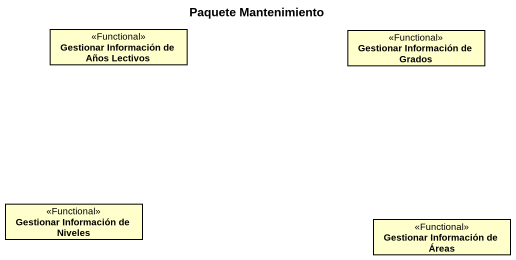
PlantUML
@startuml
title Paquete Mantenimiento
hide circle
hide empty members
class "Gestionar Información de Años Lectivos" as Gestionar_Información_de <<Functional>>
class "Gestionar Información de Grados" as Gestionar_Información_de_2 <<Functional>>
class "Gestionar Información de Niveles" as Gestionar_Información_de_3 <<Functional>>
class "Gestionar Información de Áreas" as Gestionar_Información_de_4 <<Functional>>
@enduml
